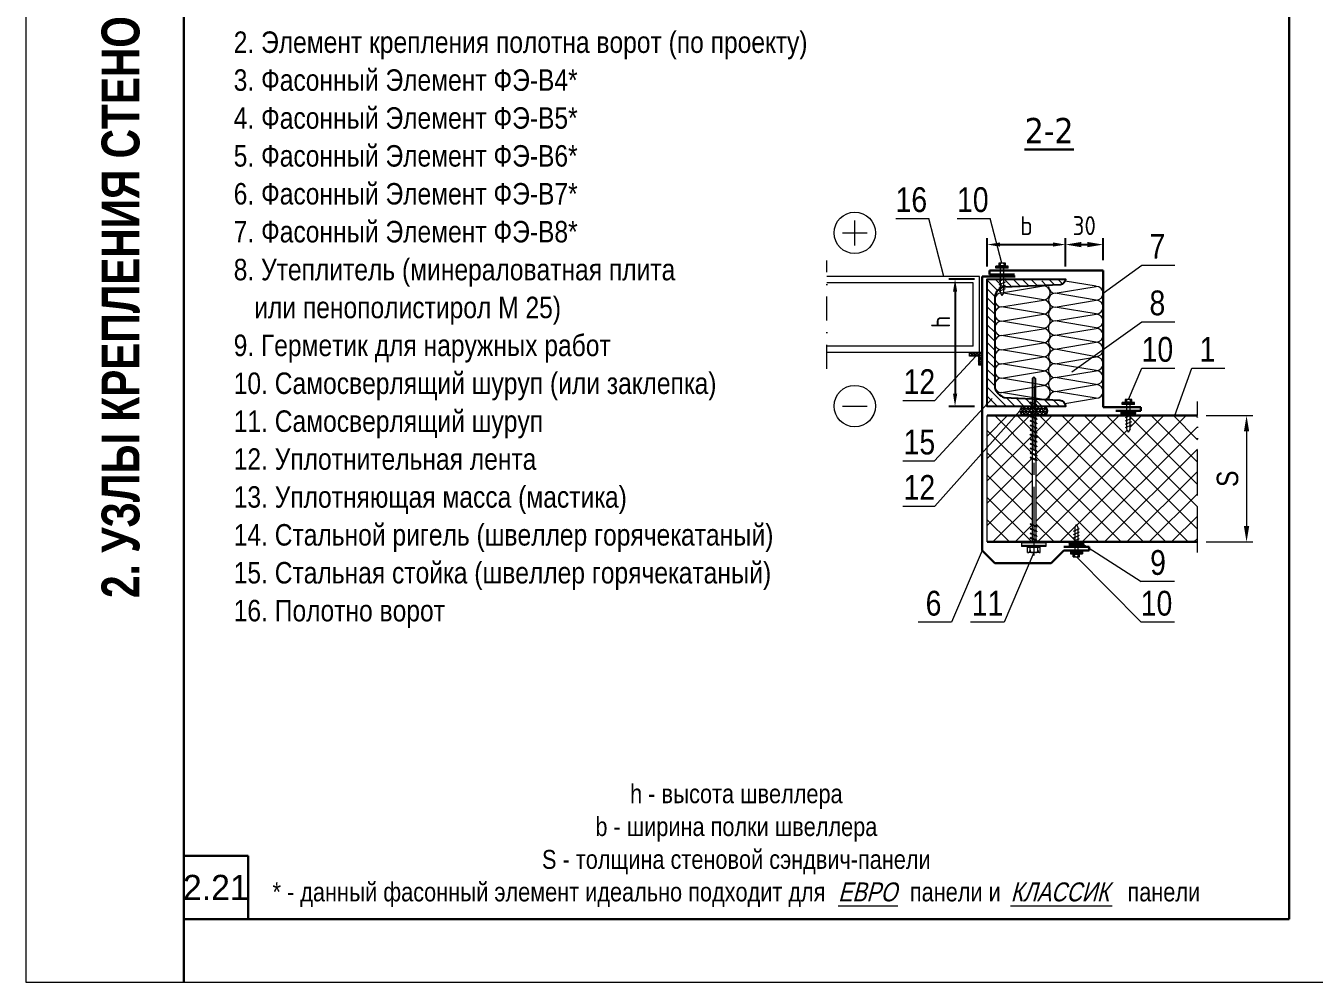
# Model space of a CAD drawing. Extents: x 5821 to 16321, y -13531 to 5774.
# Drawn here: x 5821 to 6841, y -166 to 591 of the extents above; entities that cross this region are included whole.
import ezdxf
from ezdxf.enums import TextEntityAlignment as Align

# ---------------------------------------------------------------- set-up
doc = ezdxf.new("R2010")
doc.units = 0
doc.header["$LTSCALE"] = 3
for name, pattern in [('ACAD_ISO13W100', [36, 12, -3, 12, -3, 0, -3, 0, -3]), ('CENTER2', [28.575, 19.05, -3.175, 3.175, -3.175]), ('DASHDOT2', [12.7, 6.35, -3.175, 0, -3.175])]:
    doc.linetypes.add(name, pattern=pattern)
doc.layers.get('0').update_dxf_attribs({"linetype": 'CONTINUOUS', "lineweight": 30})
doc.layers.get('DEFPOINTS').update_dxf_attribs({"linetype": 'CONTINUOUS'})
for name, color, linetype, lineweight in [('Logo', 1, 'CONTINUOUS', 9), ('new_fill', 8, 'CONTINUOUS', 13), ('OKNO', 254, 'CONTINUOUS', 13), ('RAZMER', 7, 'CONTINUOUS', 9), ('Нащельники', 1, 'CONTINUOUS', 30), ('Саморезы', 7, 'CONTINUOUS', 13)]:
    doc.layers.add(name, color=color, linetype=linetype, lineweight=lineweight)
doc.layers.add('Прогон', color=7, linetype='CONTINUOUS')
doc.styles.add('LOGO', font='HATTEN.TTF')
doc.styles.add('ROMANS', font='romans.shx', dxfattribs={"width": 0.85})
doc.styles.get("Standard").update_dxf_attribs({"font": 'TAHOMA.TTF'})
doc.styles.add('style1', font='ARIALN.TTF')
doc.styles.add('style2', font='impact.TTF')
doc.styles.add('курсив', font='ARIAL.TTF', dxfattribs={"width": 0.8, "oblique": 15})
doc.dimstyles.new('2.5', dxfattribs={"dimscale": 5, "dimtxt": 3, "dimasz": 2, "dimexe": 1, "dimexo": 2, "dimgap": 0, "dimtad": 0, "dimdec": 0, "dimlfac": 0.5, "dimzin": 9, "dimdsep": 46, "dimtxsty": 'ROMANS', "dimcen": -3, "dimdle": 1, "dimclrd": 256, "dimclre": 256, "dimclrt": 256, "dimadec": 0, "dimazin": 0, "dimtfac": 1, "dimtdec": 0, "dimtofl": 0, "dimtmove": 2, "dimatfit": 3, "dimfxl": 0, "dimtvp": 1, "dimtolj": 1, "dimtzin": 9, "dimarcsym": 0})
doc.dimstyles.new('5', dxfattribs={"dimscale": 5, "dimtxt": 3, "dimasz": 2.5, "dimexe": 1, "dimexo": 3, "dimgap": 0, "dimtad": 0, "dimdec": 0, "dimzin": 9, "dimdsep": 46, "dimtxsty": 'ROMANS', "dimblk2": 'OBLIQUE', "dimcen": -3, "dimdle": 1.5, "dimclrd": 256, "dimclre": 256, "dimclrt": 256, "dimadec": 0, "dimazin": 0, "dimtfac": 1, "dimtdec": 0, "dimtofl": 0, "dimtmove": 2, "dimatfit": 3, "dimfxl": 0, "dimtvp": 1, "dimtolj": 1, "dimtzin": 9, "dimarcsym": 0})
pattern_1 = [(45, (5214.387, 719.163), (-8.83883, 8.83883), []), (135, (5214.387, 719.163), (-8.83883, -8.83883), [])]

# ---------------------------------------------------------------- blocks, each defined once
blk = doc.blocks.new('саморез4')
at = {"layer": 'new_fill'}
blk.add_hatch(color=254, dxfattribs=at).paths.add_polyline_path([(-2.4, -9.4), (0, -9.4), (0, 9.8), (-2.4, 9.8)])
at = {"layer": 'Саморезы', "ltscale": 150}
for p, q in [((-7.9, 5), (-3.1, 5)), ((-7.9, -5), (-7.9, 5)), ((-5.9, 3.1), (-3.1, 3.1)), ((-3.8, -5), (-3.8, 5)), ((0, 9.8), (-3.1, 9.8)), ((-3.1, -9.4), (-3.1, 9.8)), ((-2.4, -9.4), (-2.4, 9.8)), ((0, -9.4), (0, 9.8)), ((64.9, 1.5), (0, 1.5)), ((1.3, -2.2), (3.4, 2.7)), ((1.9, -2.2), (4, 2.7)), ((3.7, 2.9), (3.4, 2.7)), ((3.7, 2.9), (4, 2.7)), ((4.9, -2.2), (7, 2.7)), ((5.5, -2.2), (7.6, 2.7)), ((7.3, 2.9), (7, 2.7)), ((7.3, 2.9), (7.6, 2.7)), ((8.6, -2.2), (10.7, 2.7)), ((9.2, -2.2), (11.3, 2.7)), ((11, 2.9), (10.7, 2.7)), ((11, 2.9), (11.3, 2.7)), ((12.2, -2.2), (14.3, 2.7)), ((12.8, -2.2), (14.9, 2.7)), ((14.6, 2.9), (14.3, 2.7)), ((14.6, 2.9), (14.9, 2.7)), ((64.9, -2.2), (67, 2.7)), ((65.6, -2.2), (67.7, 2.7)), ((67.3, 2.9), (67, 2.7)), ((130, 1.3), (67.1, 1.3)), ((67.3, 2.9), (67.7, 2.7)), ((68.6, -2.2), (70.7, 2.7)), ((69.2, -2.2), (71.3, 2.7)), ((71, 2.9), (70.7, 2.7)), ((71, 2.9), (71.3, 2.7)), ((72.2, -2.2), (74.3, 2.7)), ((72.8, -2.2), (74.9, 2.7)), ((74.6, 2.9), (74.3, 2.7)), ((74.6, 2.9), (74.9, 2.7)), ((75.8, -2.2), (77.9, 2.7)), ((76.4, -2.2), (78.5, 2.7)), ((78.2, 2.9), (77.9, 2.7)), ((78.2, 2.9), (78.5, 2.7)), ((79.5, -2.2), (81.5, 2.7)), ((80.1, -2.2), (82.2, 2.7)), ((81.9, 2.9), (81.5, 2.7)), ((81.9, 2.9), (82.2, 2.7)), ((83.1, -2.2), (85.2, 2.7)), ((83.7, -2.2), (85.8, 2.7)), ((85.5, 2.9), (85.2, 2.7)), ((85.5, 2.9), (85.8, 2.7)), ((86.7, -2.2), (88.8, 2.7)), ((87.3, -2.2), (89.4, 2.7)), ((89.1, 2.9), (88.8, 2.7)), ((89.1, 2.9), (89.4, 2.7)), ((90.3, -2.2), (92.4, 2.7)), ((90.9, -2.2), (93, 2.7)), ((92.7, 2.9), (92.4, 2.7)), ((92.7, 2.9), (93, 2.7)), ((94, -2.2), (96.1, 2.7)), ((94.6, -2.2), (96.7, 2.7)), ((96.4, 2.9), (96.1, 2.7)), ((96.4, 2.9), (96.7, 2.7)), ((97.6, -2.2), (99.7, 2.7)), ((98.2, -2.2), (100.3, 2.7)), ((100, 2.9), (99.7, 2.7)), ((100, 2.9), (100.3, 2.7)), ((101.2, -2.2), (103.3, 2.7)), ((101.8, -2.2), (103.9, 2.7)), ((103.6, 2.9), (103.3, 2.7)), ((103.6, 2.9), (103.9, 2.7)), ((104.8, -2.2), (106.9, 2.7)), ((105.5, -2.2), (107.6, 2.7)), ((107.2, 2.9), (106.9, 2.7)), ((107.2, 2.9), (107.6, 2.7)), ((108.5, -2.2), (110.6, 2.7)), ((109.1, -2.2), (111.2, 2.7)), ((110.9, 2.9), (110.6, 2.7)), ((110.9, 2.9), (111.2, 2.7)), ((130, 1.3), (131.2, 0)), ((-7.9, -5), (-3.1, -5)), ((-5.9, -3.1), (-3.1, -3.1)), ((0, -9.4), (-3.1, -9.4)), ((64.9, -1.5), (0, -1.5)), ((64.9, -1.5), (0, -1.5)), ((1.6, -2.4), (1.3, -2.2)), ((1.6, -2.4), (1.9, -2.2)), ((5.2, -2.4), (4.9, -2.2)), ((5.2, -2.4), (5.5, -2.2)), ((8.9, -2.4), (8.6, -2.2)), ((8.9, -2.4), (9.2, -2.2)), ((12.5, -2.4), (12.2, -2.2)), ((12.5, -2.4), (12.8, -2.2)), ((65.3, -2.4), (64.9, -2.2)), ((65.3, -2.4), (65.6, -2.2)), ((130, -1.3), (67.1, -1.3)), ((68.9, -2.4), (68.6, -2.2)), ((68.9, -2.4), (69.2, -2.2)), ((72.5, -2.4), (72.2, -2.2)), ((72.5, -2.4), (72.8, -2.2)), ((76.1, -2.4), (75.8, -2.2)), ((76.1, -2.4), (76.4, -2.2)), ((79.8, -2.4), (79.5, -2.2)), ((79.8, -2.4), (80.1, -2.2)), ((83.4, -2.4), (83.1, -2.2)), ((83.4, -2.4), (83.7, -2.2)), ((87, -2.4), (86.7, -2.2)), ((87, -2.4), (87.3, -2.2)), ((90.6, -2.4), (90.3, -2.2)), ((90.6, -2.4), (90.9, -2.2)), ((94.3, -2.4), (94, -2.2)), ((94.3, -2.4), (94.6, -2.2)), ((97.9, -2.4), (97.6, -2.2)), ((97.9, -2.4), (98.2, -2.2)), ((101.5, -2.4), (101.2, -2.2)), ((101.5, -2.4), (101.8, -2.2)), ((105.1, -2.4), (104.8, -2.2)), ((105.1, -2.4), (105.5, -2.2)), ((108.8, -2.4), (108.5, -2.2)), ((108.8, -2.4), (109.1, -2.2)), ((130, -1.3), (131.2, 0))]:
    blk.add_line(p, q, dxfattribs=at)
at = {"layer": 'Саморезы'}
for p, q in [((67.1, 1.3), (64.9, 1.5)), ((67.1, -1.3), (64.9, -1.5))]:
    blk.add_line(p, q, dxfattribs=at)
at = {"layer": 'Саморезы', "ltscale": 150}
for centre, radius, start, end in [((-5.9, 5.1), 2, 182.373, 269.9653), ((-5.9, 1.1), 2, 90.0347, 177.627), ((80.3, 1057.7), 1058.9, 271.592, 272.7554), ((-5.9, -1.1), 2, 182.373, 269.9653), ((-5.9, -5.1), 2, 90.0347, 177.627)]:
    blk.add_arc(centre, radius, start, end, dxfattribs=at)
blk = doc.blocks.new('саморез1')
at = {"layer": 'new_fill'}
blk.add_hatch(color=254, dxfattribs=at).paths.add_polyline_path([(-1.2, -4.8), (0, -4.8), (0, 4.8), (-1.2, 4.8)])
at = {"layer": 'Саморезы', "ltscale": 150}
for p, q in [((-3.9, 2.6), (-1.5, 2.6)), ((-3.9, 2.6), (-3.9, -2.4)), ((-2.9, 1.7), (-1.5, 1.7)), ((-1.9, 2.6), (-1.9, -2.4)), ((0, 4.8), (-1.5, 4.8)), ((-1.5, 4.8), (-1.5, -4.8)), ((-1.2, 4.8), (-1.2, -4.8)), ((0, 4.8), (0, -4.8)), ((19.2, 1.4), (0, 1.4)), ((8.4, 2.4), (10.5, -2.4)), ((11.1, 2.4), (13.2, -2.4)), ((13.8, 2.4), (15.9, -2.4)), ((16.4, 2.4), (18.5, -2.4)), ((19.2, 1.4), (21.8, 0)), ((19.2, -1.4), (21.8, 0)), ((-3.9, -2.4), (-1.5, -2.4)), ((-2.9, -1.4), (-1.5, -1.4)), ((0, -4.8), (-1.5, -4.8)), ((0, -1.4), (19.2, -1.4))]:
    blk.add_line(p, q, dxfattribs=at)
for centre, start, end in [((-2.9, 2.7), 182.373, 269.9653), ((-2.9, 0.7), 90.0347, 177.627), ((-2.9, -0.4), 182.373, 269.9653), ((-2.9, -2.4), 90.0347, 177.627)]:
    blk.add_arc(centre, 1, start, end, dxfattribs=at)
blk = doc.blocks.new('1volna')
at = {"layer": 'new_fill'}
for p, q in [((2.7, -16.19), (-2.7, 16.19)), ((8.1, 16.19), (2.7, -16.19)), ((13.67, -16.19), (8.28, 16.19)), ((19.07, 16.19), (13.67, -16.19)), ((24.65, -16.19), (19.25, 16.19)), ((30.05, 16.19), (24.65, -16.19)), ((35.92, -16.19), (30.52, 16.19)), ((41.31, 16.19), (35.92, -16.19))]:
    blk.add_line(p, q, dxfattribs=at)
for centre, start, end in [((2.7, 16.19), 0, 180), ((13.67, 16.19), 0, 180), ((24.65, 16.19), 0, 180), ((35.92, 16.19), 0, 180), ((-2.88, -16.19), 180, 270), ((-2.7, -16.19), 270, 0), ((8.1, -16.19), 180, 270), ((8.28, -16.19), 270, 0), ((19.07, -16.19), 180, 270), ((19.25, -16.19), 270, 0), ((30.05, -16.19), 180, 270), ((30.52, -16.19), 270, 0)]:
    blk.add_arc(centre, 5.4, start, end, dxfattribs=at)
blk = doc.blocks.new('*D548')
at = {"layer": 'DEFPOINTS', "color": 0, "transparency": 16777216}
for p in [(6673.9, 417.7), (6644.2, 390.4), (6673.9, 390.4)]:
    blk.add_point(p, dxfattribs=at)
at = {"layer": 'RAZMER', "lineweight": -2, "transparency": 16777216}
for p, q in [((6644.2, 405.4), (6644.2, 422.7)), ((6673.9, 405.4), (6673.9, 422.7)), ((6656.7, 417.7), (6661.4, 417.7))]:
    blk.add_line(p, q, dxfattribs=at)
at = {"layer": 'RAZMER', "transparency": 16777216}
for points in [[(6656.7, 419.8), (6656.7, 415.6), (6644.2, 417.7)], [(6661.4, 419.8), (6661.4, 415.6), (6673.9, 417.7)]]:
    blk.add_solid(points, dxfattribs=at)
at = {"layer": 'RAZMER', "transparency": 16777216, "insert": (6659, 432.7), "char_height": 15, "attachment_point": 5, "style": 'ROMANS'}
blk.add_mtext('\\A1;30', dxfattribs=at)
blk = doc.blocks.new('_OBLIQUE')
at = {"color": 0, "linetype": 'ByBlock'}
blk.add_line((-0.5, -0.5), (0.5, 0.5), dxfattribs=at)
blk = doc.blocks.new('*D552')
at = {"layer": 'DEFPOINTS', "color": 0, "transparency": 16777216}
for p in [(6582.2, 390.4), (6556.7, 289.6), (6582.2, 289.6)]:
    blk.add_point(p, dxfattribs=at)
at = {"layer": 'RAZMER', "lineweight": -2, "transparency": 16777216}
for p, q in [((6572.2, 390.4), (6551.7, 390.4)), ((6556.7, 380.4), (6556.7, 299.6)), ((6572.2, 289.6), (6551.7, 289.6))]:
    blk.add_line(p, q, dxfattribs=at)
at = {"layer": 'RAZMER', "transparency": 16777216}
for points in [[(6555.1, 380.4), (6558.4, 380.4), (6556.7, 390.4)], [(6555.1, 299.6), (6558.4, 299.6), (6556.7, 289.6)]]:
    blk.add_solid(points, dxfattribs=at)
at = {"layer": 'RAZMER', "transparency": 16777216, "insert": (6545.3, 356.5), "char_height": 15, "attachment_point": 5, "rotation": 90, "style": 'ROMANS'}
blk.add_mtext('\\A1;h', dxfattribs=at)
blk = doc.blocks.new('*D553')
at = {"layer": 'DEFPOINTS', "color": 0, "transparency": 16777216}
for p in [(6644.2, 417.7), (6582.2, 390.4), (6644.2, 390.4)]:
    blk.add_point(p, dxfattribs=at)
at = {"layer": 'RAZMER', "lineweight": -2, "transparency": 16777216}
for p, q in [((6582.2, 400.4), (6582.2, 422.7)), ((6644.2, 400.4), (6644.2, 422.7)), ((6592.2, 417.7), (6634.2, 417.7))]:
    blk.add_line(p, q, dxfattribs=at)
at = {"layer": 'RAZMER', "transparency": 16777216}
for points in [[(6592.2, 419.4), (6592.2, 416.1), (6582.2, 417.7)], [(6634.2, 419.4), (6634.2, 416.1), (6644.2, 417.7)]]:
    blk.add_solid(points, dxfattribs=at)
at = {"layer": 'RAZMER', "transparency": 16777216, "insert": (6613.2, 432.7), "char_height": 15, "attachment_point": 5, "style": 'ROMANS'}
blk.add_mtext('\\A1;b', dxfattribs=at)

msp = doc.modelspace()

# ---------------------------------------------------------------- hatches: boundary and pattern name
at = {"layer": 'new_fill'}
h = msp.add_hatch(dxfattribs=at)
h.set_pattern_fill('_USER', color=256, scale=5, angle=-45, style=0, pattern_type=0)
h.set_pattern_definition([(315, (6881.736, 288.072), (3.53553, 3.53553), [])])
h.paths.add_polyline_path([(6644.17, 289.64, 0.384053), (6639.72, 294.42), (6626.9, 295.05, -0.0121737), (6626.63, 295.05), (6626.46, 295.07), (6595.63, 296.59, -0.2348641), (6588.09, 304.56), (6588.09, 376.63, -0.3466595), (6595.63, 383.96), (6622.69, 385.11), (6622.69, 387.55), (6621.8, 387.94), (6621.58, 388.24), (6621.8, 388.55), (6622.69, 388.17), (6622.69, 390.37), (6582.17, 390.37), (6582.17, 289.64)])
h.paths.add_polyline_path([(6640.15, 385.85, 0.3381081), (6644.17, 390.37), (6626.02, 390.37), (6626.7, 390.08), (6626.92, 389.77), (6626.7, 389.46), (6625.33, 390.05), (6625.33, 387.04), (6626.7, 386.45), (6626.92, 386.15), (6626.7, 385.84), (6625.33, 386.42), (6625.33, 385.22)])
h = msp.add_hatch(dxfattribs=at)
h.set_pattern_fill('NET3', color=256, scale=18, style=0)
h.set_pattern_definition([(0, (5503.7887, 2226.5833), (0, 2.25), []), (60, (5503.7887, 2226.5833), (-1.9485572, 1.125), []), (120, (5503.7887, 2226.5833), (-1.9485572, -1.125), [])])
h.paths.add_polyline_path([(6578.17, 332.37), (6568.25, 332.37), (6568.25, 329.37), (6575.17, 329.37), (6575.17, 322.44), (6578.17, 322.44)])
h = msp.add_hatch(dxfattribs=at)
h.set_pattern_fill('NET3', color=256, scale=19, style=0)
h.set_pattern_definition([(0, (-3248.7147, -5656.6296), (0, 2.375), []), (60, (-3248.7147, -5656.6296), (-2.05681033, 1.1875), []), (120, (-3248.7147, -5656.6296), (-2.05681033, -1.1875), [])])
h.paths.add_polyline_path([(6615.18, 289.68), (6611.68, 289.68, 0.975861), (6611.68, 282.32), (6615.18, 282.32)])
h.paths.add_polyline_path([(6615.18, 282.32), (6623.16, 282.32), (6623.16, 289.68), (6615.18, 289.68)])
h.paths.add_polyline_path([(6623.16, 282.32), (6626.67, 282.32, 0.975861), (6626.67, 289.68), (6623.16, 289.68)])
h = msp.add_hatch(dxfattribs=at)
h.set_pattern_fill('NET3', color=256, scale=10, angle=-90, style=0)
h.set_pattern_definition([(90, (2844.4737, -4339.2257), (1.25, 2e-16), []), (30, (2844.4737, -4339.2257), (0.625, -1.08253175), []), (330, (2844.4737, -4339.2257), (-0.625, -1.08253175), [])])
h.paths.add_polyline_path([(6697.8, 282.32), (6695.96, 282.32), (6695.96, 286.1), (6697.8, 286.1, -1)])
h.paths.add_polyline_path([(6695.96, 286.1), (6695.96, 282.32), (6691.76, 282.32), (6691.76, 286.1)])
h.paths.add_polyline_path([(6691.76, 282.32), (6689.91, 282.32, -1), (6689.91, 286.1), (6691.76, 286.1)])
h = msp.add_hatch(dxfattribs=at)
h.set_pattern_fill('ANSI37', color=256, scale=100, style=0)
h.set_pattern_definition(pattern_1)
h.paths.add_polyline_path([(6617.67, 246.66), (6617.8, 248.2), (6616.48, 248.76), (6616.26, 249.07), (6616.48, 249.38), (6617.85, 248.79), (6617.85, 248.81), (6617.85, 251.8), (6616.48, 252.39), (6616.26, 252.7), (6616.48, 253.01), (6617.85, 252.42), (6617.85, 255.43), (6616.48, 256.02), (6616.26, 256.32), (6616.48, 256.63), (6617.85, 256.05), (6617.85, 259.06), (6616.48, 259.64), (6616.26, 259.95), (6616.48, 260.26), (6617.85, 259.67), (6617.85, 262.68), (6616.48, 263.27), (6616.26, 263.58), (6616.48, 263.89), (6617.85, 263.3), (6617.85, 266.31), (6616.48, 266.9), (6616.26, 267.2), (6616.48, 267.51), (6617.85, 266.93), (6617.85, 269.94), (6616.48, 270.52), (6616.26, 270.83), (6616.48, 271.14), (6617.85, 270.55), (6617.85, 273.56), (6616.48, 274.15), (6616.26, 274.46), (6616.48, 274.77), (6617.85, 274.18), (6617.85, 277.19), (6616.48, 277.78), (6616.26, 278.08), (6616.48, 278.39), (6617.85, 277.81), (6617.85, 280.82), (6616.48, 281.4), (6616.26, 281.71), (6616.48, 282.02), (6617.85, 281.43), (6617.85, 282.32), (6582.17, 282.32), (6582.17, 182.32), (6617.67, 182.32), (6617.67, 184.61), (6616.48, 185.12), (6616.26, 185.43), (6616.48, 185.74), (6617.67, 185.23), (6617.67, 188.24), (6616.48, 188.75), (6616.26, 189.05), (6616.48, 189.36), (6617.67, 188.86), (6617.67, 191.87), (6616.48, 192.38), (6616.26, 192.68), (6616.48, 192.99), (6617.67, 192.48), (6617.67, 195.49), (6616.48, 196), (6616.26, 196.31), (6616.48, 196.62), (6617.67, 196.11)])
h = msp.add_hatch(dxfattribs=at)
h.set_pattern_fill('ANSI37', color=256, scale=100, style=0)
h.set_pattern_definition(pattern_1)
h.paths.add_polyline_path([(6748.67, 282.32), (6695.46, 282.32), (6695.26, 282.23), (6695.26, 271.88), (6693.86, 269.34), (6692.46, 271.88), (6692.46, 282.32), (6620.49, 282.32), (6620.49, 280.3), (6621.38, 279.92), (6621.61, 279.61), (6621.38, 279.31), (6620.49, 279.69), (6620.49, 276.68), (6621.38, 276.29), (6621.61, 275.99), (6621.38, 275.68), (6620.49, 276.06), (6620.49, 273.05), (6621.38, 272.67), (6621.61, 272.36), (6621.38, 272.05), (6620.49, 272.43), (6620.49, 269.42), (6621.38, 269.04), (6621.61, 268.73), (6621.38, 268.43), (6620.49, 268.81), (6620.49, 265.8), (6621.38, 265.41), (6621.61, 265.11), (6621.38, 264.8), (6620.49, 265.18), (6620.49, 262.17), (6621.38, 261.79), (6621.61, 261.48), (6621.38, 261.17), (6620.49, 261.55), (6620.49, 258.54), (6621.38, 258.16), (6621.61, 257.85), (6621.38, 257.55), (6620.49, 257.93), (6620.49, 254.92), (6621.38, 254.53), (6621.61, 254.23), (6621.38, 253.92), (6620.49, 254.3), (6620.49, 251.29), (6621.38, 250.91), (6621.61, 250.6), (6621.38, 250.29), (6620.49, 250.67), (6620.49, 248.81), (6620.59, 247.62), (6621.38, 247.28), (6621.61, 246.97), (6621.38, 246.67), (6620.65, 246.98), (6620.68, 246.66), (6620.68, 194.82), (6621.38, 194.52), (6621.61, 194.21), (6621.38, 193.9), (6620.68, 194.21), (6620.68, 191.19), (6621.38, 190.89), (6621.61, 190.59), (6621.38, 190.28), (6620.68, 190.58), (6620.68, 187.57), (6621.38, 187.27), (6621.61, 186.96), (6621.38, 186.65), (6620.68, 186.95), (6620.68, 183.94), (6621.38, 183.64), (6621.61, 183.33), (6621.38, 183.02), (6620.68, 183.33), (6620.68, 182.32), (6651.44, 182.32), (6651.44, 193.66), (6652.84, 196.19), (6654.24, 193.66), (6654.24, 182.32), (6656.69, 182.32, -0.012217), (6656.78, 182.32), (6748.67, 182.32)])
h = msp.add_hatch(dxfattribs=at)
h.set_pattern_fill('NET3', color=256, scale=10, style=0)
h.set_pattern_definition([(0, (1459.2106, -2947.3207), (0, 1.25), []), (60, (1459.2106, -2947.3207), (-1.08253175, 0.625), []), (120, (1459.2106, -2947.3207), (-1.08253175, -0.625), [])])
h.paths.add_polyline_path([(6650.74, 182.32), (6648.89, 182.32, 0.975861), (6648.89, 178.44), (6650.74, 178.44)])
h.paths.add_polyline_path([(6650.74, 178.44), (6654.94, 178.44), (6654.94, 182.32), (6650.74, 182.32)])
h.paths.add_polyline_path([(6654.94, 178.44), (6656.78, 178.44, 0.975861), (6656.78, 182.32), (6654.94, 182.32)])

# ---------------------------------------------------------------- linework, layer by layer
at = {"color": 1}
for p, q in [((5946.09, 1245.91), (5946.09, -166.24)), ((6821.09, 1245.91), (6821.09, -116.24)), ((5946.09, -66.24), (5997.01, -66.24)), ((5997.01, -66.24), (5997.01, -116.24)), ((6821.09, -116.24), (5946.09, -116.24))]:
    msp.add_line(p, q, dxfattribs=at)
for p, q in [((6611.62, 492.96), (6650.72, 492.96)), ((6748.67, 282.32), (6582.17, 282.32)), ((6748.67, 182.32), (6582.17, 182.32))]:
    msp.add_line(p, q)
at = {"layer": 'Logo'}
for p, q in [((6464.07, -105.81), (6511.31, -105.81)), ((6600.69, -105.81), (6681.14, -105.81))]:
    msp.add_line(p, q, dxfattribs=at)
at = {"layer": 'new_fill'}
for p, q in [((6668.46, 384.76), (6643.82, 388.87)), ((6593.6, 379.51), (6626.63, 385.01)), ((6626.63, 374), (6593.6, 379.51)), ((6636.08, 379.18), (6668.46, 384.58)), ((6668.46, 373.78), (6636.08, 379.18)), ((6593.6, 368.31), (6626.63, 373.82)), ((6626.63, 362.81), (6593.6, 368.31)), ((6636.08, 368.21), (6668.46, 373.6)), ((6668.46, 362.81), (6636.08, 368.21)), ((6593.6, 357.12), (6626.63, 362.62)), ((6626.63, 351.61), (6593.6, 357.12)), ((6636.08, 357.23), (6668.46, 362.63)), ((6668.46, 351.83), (6636.08, 357.23)), ((6593.6, 345.63), (6626.63, 351.13)), ((6636.08, 345.96), (6668.46, 351.36)), ((6626.63, 340.12), (6593.6, 345.63)), ((6668.46, 340.57), (6636.08, 345.96)), ((6636.08, 334.8), (6668.46, 340.57)), ((6578.17, 332.37), (6568.25, 332.37)), ((6568.25, 329.37), (6568.25, 332.37)), ((6575.17, 329.37), (6568.25, 329.37)), ((6575.17, 329.37), (6575.17, 322.44)), ((6578.17, 332.37), (6578.17, 322.44)), ((6668.46, 328.95), (6636.08, 334.8)), ((6636.08, 323.38), (6668.46, 328.77)), ((6575.17, 322.44), (6578.17, 322.44)), ((6668.46, 317.98), (6636.08, 323.38)), ((6636.08, 312.4), (6668.46, 317.8)), ((6668.46, 307), (6636.08, 312.4)), ((6636.08, 301.42), (6668.46, 306.82)), ((6668.46, 296.03), (6636.08, 301.42)), ((6643.58, 291.88), (6668.46, 296.03))]:
    msp.add_line(p, q, dxfattribs=at)
for centre, radius, start, end in [((6593.6, 374), 5.5, 90, 180), ((6626.63, 379.51), 5.5, 270, 90), ((6636.08, 384.58), 5.4, 180, 270), ((6636.08, 373.78), 5.4, 90, 180), ((6668.46, 379.18), 5.4, 270, 90), ((6593.6, 373.82), 5.5, 180, 270), ((6593.6, 362.81), 5.5, 90, 180), ((6626.63, 368.31), 5.5, 270, 90), ((6636.08, 373.6), 5.4, 180, 270), ((6636.08, 362.81), 5.4, 90, 180), ((6668.46, 368.21), 5.4, 270, 90), ((6593.6, 362.62), 5.5, 180, 270), ((6593.6, 351.61), 5.5, 90, 180), ((6626.63, 357.12), 5.5, 270, 90), ((6636.08, 362.63), 5.4, 180, 270), ((6636.08, 351.82), 5.41, 90.04383, 182.66588), ((6668.46, 357.23), 5.4, 270, 90), ((6593.6, 351.13), 5.5, 180, 270), ((6626.63, 345.63), 5.5, 270, 90), ((6636.08, 351.37), 5.4, 177.84327, 269.97131), ((6668.46, 345.96), 5.4, 270, 90), ((6636.08, 340.57), 5.4, 90, 180), ((6636.78, 340.86), 6.1, 182.71397, 263.43601), ((6668.05, 334.76), 5.82, 274.03794, 85.96206), ((6636.91, 328.62), 6.23, 97.66732, 178.61677), ((6636.08, 328.77), 5.4, 180, 270), ((6668.46, 323.38), 5.4, 270, 90), ((6636.08, 317.97), 5.4, 90.02188, 181.88317), ((6636.08, 317.8), 5.4, 180, 270), ((6668.46, 312.4), 5.4, 270, 90), ((6636.08, 307), 5.4, 90.02188, 181.88317), ((6636.08, 306.82), 5.4, 180, 270), ((6668.46, 301.42), 5.4, 270, 90), ((6636.88, 295.62), 5.86, 97.87776, 187.61211)]:
    msp.add_arc(centre, radius, start, end, dxfattribs=at)
at = {"layer": 'OKNO'}
for p, q in [((6576.17, 392.37), (6455.1, 392.37)), ((6576.17, 332.37), (6576.17, 392.37)), ((6571.17, 387.37), (6455.1, 387.37)), ((6571.17, 337.37), (6571.17, 387.37)), ((6571.17, 337.37), (6455.1, 337.37)), ((6576.17, 332.37), (6455.1, 332.37))]:
    msp.add_line(p, q, dxfattribs=at)
at = {"layer": 'RAZMER'}
for p, q in [((6477.34, 417.1), (6477.34, 436.8)), ((6509.83, 438.3), (6535.86, 438.3)), ((6547.86, 392.37), (6535.86, 438.3)), ((6558.5, 438.3), (6584.52, 438.3)), ((6593.74, 403.04), (6584.52, 438.3)), ((6467.49, 426.95), (6487.19, 426.95)), ((6673.86, 379.18), (6704.59, 401.43)), ((6704.59, 401.43), (6730.62, 401.43)), ((6649.09, 317), (6704.59, 356.57)), ((6704.59, 356.57), (6730.62, 356.57)), ((6573.16, 329.37), (6540.7, 294.29)), ((6693.98, 295.04), (6704.59, 319.75)), ((6704.59, 319.75), (6730.62, 319.75)), ((6730.63, 282.32), (6744.22, 319.75)), ((6744.22, 319.75), (6770.25, 319.75)), ((6467.49, 289.87), (6487.19, 289.87)), ((6515.34, 294.29), (6540.7, 294.29)), ((6586.17, 295.73), (6540.55, 246.43)), ((6608.08, 286), (6540.7, 210.53)), ((6582.17, 182.32), (6582.17, 282.32)), ((6755.4, 282.32), (6792.46, 282.32)), ((6787.46, 269.82), (6787.46, 194.82)), ((6515.34, 246.43), (6540.55, 246.43)), ((6515.34, 210.53), (6540.7, 210.53)), ((6578.17, 175.44), (6553.9, 118.82)), ((6619.17, 173.84), (6595.49, 118.82)), ((6658.45, 180.18), (6704.01, 151.08)), ((6755.4, 182.32), (6792.46, 182.32)), ((6652.72, 170.5), (6704.01, 118.82)), ((6730.44, 151.08), (6704.01, 151.08)), ((6553.9, 118.82), (6527.46, 118.82)), ((6595.49, 118.82), (6569.05, 118.82)), ((6730.44, 118.82), (6704.01, 118.82))]:
    msp.add_line(p, q, dxfattribs=at)
at = {"layer": 'RAZMER', "linetype": 'DASHDOT2'}
msp.add_line((6455.1, 319.41), (6455.1, 405.09), dxfattribs=at)
at = {"layer": 'RAZMER', "linetype": 'CENTER2'}
msp.add_line((6619.17, 311.73), (6619.17, 171.54), dxfattribs=at)
at = {"layer": 'RAZMER', "linetype": 'ACAD_ISO13W100'}
msp.add_line((6748.67, 174.07), (6748.67, 293.44), dxfattribs=at)
at = {"layer": 'RAZMER'}
msp.add_lwpolyline([(6871.09, 1318.76), (5821.09, 1318.76), (5821.09, -166.24), (6871.09, -166.24)], close=True, dxfattribs=at)
for centre in [(6477.34, 426.95), (6477.34, 289.87)]:
    msp.add_circle(centre, 16.39, dxfattribs=at)
for centre, radius, start, end in [((6611.77, 286), 3.68, 91.39989, 268.60011), ((6626.58, 286), 3.68, 271.39989, 88.60011), ((6689.91, 284.21), 1.89, 90, 270), ((6697.8, 284.21), 1.89, 270, 90), ((6648.94, 180.38), 1.94, 91.39989, 268.60011), ((6656.73, 180.38), 1.94, 271.39989, 88.60011)]:
    msp.add_arc(centre, radius, start, end, dxfattribs=at)
for points in [[(6785.37, 269.82), (6789.54, 269.82), (6787.46, 282.32)], [(6785.37, 194.82), (6789.54, 194.82), (6787.46, 182.32)]]:
    msp.add_solid(points, dxfattribs=at)
at = {"layer": 'Нащельники'}
for p, q in [((6604.17, 392.37), (6578.17, 392.37)), ((6578.17, 175.44), (6578.17, 392.37)), ((6673.86, 397.1), (6583.86, 397.1)), ((6583.86, 397.1), (6583.86, 394.1)), ((6583.86, 394.1), (6603.86, 394.1)), ((6673.86, 289.1), (6673.86, 397.1)), ((6673.86, 289.1), (6703.86, 289.1)), ((6703.86, 286.1), (6683.86, 286.1)), ((6703.86, 289.1), (6703.86, 286.1)), ((6588.17, 165.44), (6578.17, 175.44)), ((6632.84, 165.44), (6642.84, 175.44)), ((6642.84, 178.44), (6662.84, 178.44)), ((6642.84, 175.44), (6662.84, 175.44)), ((6662.84, 178.44), (6662.84, 175.44)), ((6588.17, 165.44), (6632.84, 165.44))]:
    msp.add_line(p, q, dxfattribs=at)
at = {"layer": 'Прогон', "linetype": 'Continuous'}
msp.add_lwpolyline([(6644.17, 390.37), (6644.17, 390.37, -0.3381081), (6640.15, 385.85), (6595.63, 383.96, 0.3466595), (6588.09, 376.63), (6588.09, 304.56, 0.2348641), (6595.63, 296.59), (6639.72, 294.42, -0.384053), (6644.17, 289.64), (6644.17, 289.64), (6582.17, 289.64), (6582.17, 390.37)], format="xyb", close=True, dxfattribs=at)

# ---------------------------------------------------------------- block references
at = {"layer": 'new_fill', "xscale": 1.02, "yscale": 1.02, "zscale": 1.02, "rotation": 270}
msp.add_blockref('1volna', (6610.11, 337.18), dxfattribs=at)
at = {"layer": 'Саморезы'}
for name, p, rotation in [('саморез1', (6593.86, 399.1), 270), ('саморез4', (6619.17, 181.72), 90), ('саморез1', (6693.86, 291.1), 270), ('саморез1', (6652.84, 174.44), 90)]:
    msp.add_blockref(name, p, dxfattribs=dict(at, rotation=rotation))

# ---------------------------------------------------------------- texts
at = {"style": 'style1'}
for s, height, p in [('2. Элемент крепления полотна ворот (по проекту)', 17, (5985.69, 569.43)), ('3. Фасонный Элемент ФЭ-В4*', 17, (5985.69, 539.43)), ('4. Фасонный Элемент ФЭ-В5*', 17, (5985.69, 509.43)), ('5. Фасонный Элемент ФЭ-В6*', 17, (5985.69, 479.43)), ('6. Фасонный Элемент ФЭ-В7*', 17, (5985.69, 449.43)), ('7. Фасонный Элемент ФЭ-В8*', 17, (5985.69, 419.43)), ('8. Утеплитель (минераловатная плита', 17, (5985.69, 389.43)), ('   или пенополистирол М 25)', 17, (5985.69, 359.43)), ('9. Герметик для наружных работ', 17, (5985.69, 329.43)), ('10. Самосверлящий шуруп (или заклепка)', 17, (5985.69, 299.43)), ('11. Самосверлящий шуруп', 17, (5985.69, 269.43)), ('12. Уплотнительная лента', 17, (5985.69, 239.43)), ('13. Уплотняющая масса (мастика)', 17, (5985.69, 209.43)), ('14. Стальной ригель (швеллер горячекатаный)', 17, (5985.69, 179.43)), ('9', 19.61, (6711.14, 156.25)), ('15. Стальная стойка (швеллер горячекатаный)', 17, (5985.69, 149.43)), ('6', 19.61, (6533.43, 123.99)), ('11', 19.612, (6569.94, 123.99)), ('10', 19.612, (6703.7, 123.99)), ('16. Полотно ворот', 17, (5985.69, 119.43))]:
    msp.add_text(s, height=height, dxfattribs=at).set_placement(p)
msp.add_text('2-2', height=20).set_placement((6631.17, 497.96), align=Align.CENTER)
for s, height, p in [('16', 19.612, (6522.11, 443.47)), ('10', 19.612, (6570.78, 443.47)), ('7', 19.61, (6716.88, 406.6)), ('8', 19.61, (6716.88, 361.74)), ('10', 19.612, (6716.88, 324.93)), ('1', 19.61, (6756.5, 324.93)), ('12', 19.612, (6528.49, 299.41)), ('15', 19.612, (6528.49, 251.55)), ('12', 19.612, (6528.49, 215.65)), ('h - высота швеллера', 15, (6383.59, -24.5)), ('b - ширина полки швеллера', 15, (6383.59, -50.5)), ('S - толщина стеновой сэндвич-панели', 15, (6383.59, -76.5)), ('* - данный фасонный элемент идеально подходит для              панели и                     панели', 15, (6383.59, -102.24))]:
    msp.add_text(s, height=height, dxfattribs=at).set_placement(p, align=Align.CENTER)
at = {"color": 1, "style": 'курсив', "oblique": 15, "width": 0.8}
for s, p in [('ЕВРО', (6487.41, -102.24)), ('КЛАССИК', (6639.7, -102.24))]:
    msp.add_text(s, height=15, dxfattribs=at).set_placement(p, align=Align.CENTER)
at = {"insert": (6772.46, 232.32), "char_height": 17, "attachment_point": 5, "rotation": 90, "style": 'style1'}
msp.add_mtext('\\A1;S', dxfattribs=at)
at = {"layer": 'new_fill', "style": 'style2'}
msp.add_text('2. УЗЛЫ КРЕПЛЕНИЯ СТЕНОВЫХ СЭНДВИЧ-ПАНЕЛЕЙ', height=30, rotation=90, dxfattribs=at).set_placement((5911.09, 576.26), align=Align.CENTER)
at = {"layer": 'new_fill', "style": 'LOGO'}
msp.add_text('2.21', height=20, dxfattribs=at).set_placement((5971.55, -91.24), align=Align.MIDDLE_CENTER)

# ---------------------------------------------------------------- dimensions: what is measured, and where the dimension line sits
at = {"layer": 'RAZMER'}
dim = msp.add_linear_dim(base=(6644.17, 417.73), p1=(6582.17, 390.37), p2=(6644.17, 390.37), text='b', dimstyle='2.5', override={"dimlfac": 0.5, "dimtxsty": 'ROMANS', "dimsah": 1, "dimtolj": 1}, dxfattribs=at)
dim.commit()
dim.dimension.update_dxf_attribs({"geometry": '*D553', "text_midpoint": (6613.17, 432.73)})
dim = msp.add_linear_dim(base=(6673.86, 417.73), p1=(6644.17, 390.37), p2=(6673.86, 390.37), dimstyle='5', dxfattribs=at)
dim.commit()
dim.dimension.update_dxf_attribs({"geometry": '*D548', "text_midpoint": (6659.01, 432.73)})
dim = msp.add_linear_dim(base=(6556.74, 289.64), p1=(6582.17, 390.37), p2=(6582.17, 289.64), angle=90, text='h', dimstyle='2.5', dxfattribs=at)
dim.commit()
dim.dimension.update_dxf_attribs({"geometry": '*D552', "text_midpoint": (6545.29, 356.51), "dimtype": 160})

doc.saveas('drawing.dxf')
